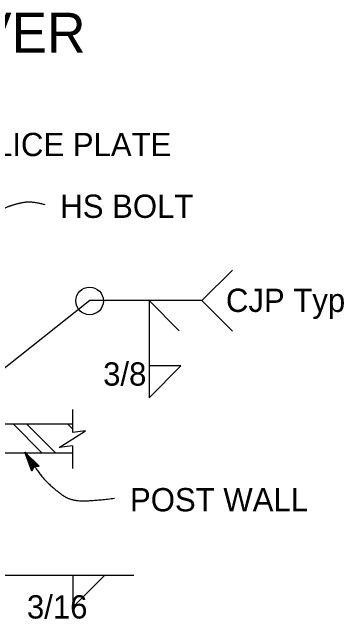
# Model space of a CAD drawing. Extents: x -894 to 866, y -476 to 714.
# Drawn here: x -469 to -369.1, y -308.8 to -126.4 of the extents above; entities that cross this region are included whole.
import ezdxf

# ---------------------------------------------------------------- set-up
doc = ezdxf.new("R2010")
doc.units = 0
for name, color, linetype in [('56 Stage 3 Anno', 7, 'Continuous'), ('57 Undefined', 7, 'Continuous'), ('59 Sndwall Anno', 7, 'Continuous'), ('60 Nongeo Data', 7, 'Continuous')]:
    doc.layers.add(name, color=color, linetype=linetype)

msp = doc.modelspace()

# ---------------------------------------------------------------- linework, layer by layer
at = {"layer": '56 Stage 3 Anno'}
for p, q in [((-445.59, -213.13), (-487.05, -245.89)), ((-411.9, -213.13), (-445.59, -213.13)), ((-465.19, -258.64), (-465.19, -258.64)), ((-463.05, -264.4), (-463.05, -264.4)), ((-460.81, -262.94), (-460.81, -262.94)), ((-472.17, -295.64), (-432.35, -295.64))]:
    msp.add_line(p, q, dxfattribs=at)
for points in [[(-411.9, -213.13), (-402.71, -203.93)], [(-418.69, -222.21), (-427.77, -213.13), (-427.77, -242.32)], [(-411.9, -213.13), (-402.71, -222.33)], [(-427.77, -242.32), (-418.23, -232.78), (-427.77, -232.78)], [(-441.08, -295.64), (-450.62, -305.18), (-450.62, -295.64)]]:
    msp.add_lwpolyline(points, dxfattribs=at)
msp.add_lwpolyline([(-463.05, -264.4), (-465.19, -258.64), (-460.81, -262.94), (-461.22, -262.96), (-464.43, -259.8), (-462.86, -264.03), (-462.68, -263.66), (-463.69, -260.95), (-461.63, -262.97), (-462.05, -262.99), (-462.94, -262.11), (-462.5, -263.28), (-462.36, -263), (-460.81, -262.94), (-462.36, -263)], close=True, dxfattribs=at)
msp.add_circle((-445.68, -213.22), 4.16, dxfattribs=at)
for points in [[(-484.76, -195.27), (-474.8, -188.15), (-471.6, -185.3), (-467.33, -183.88), (-463.06, -183.17), (-459.14, -184.23)], [(-465.19, -258.64), (-460.57, -265.76), (-455.58, -270.38), (-452.03, -272.88), (-446.69, -273.59), (-438.15, -272.52)]]:
    msp.add_open_spline(points, degree=2, dxfattribs=at)
at = {"layer": '59 Sndwall Anno'}
for p, q in [((-468.71, -250.22), (-460.03, -258.9)), ((-464.62, -250.22), (-455.95, -258.9)), ((-452.35, -250.22), (-450.86, -251.71))]:
    msp.add_line(p, q, dxfattribs=at)
at = {"layer": '60 Nongeo Data'}
for p, q in [((-450.86, -245.88), (-450.86, -252.82)), ((-492.2, -250.22), (-450.86, -250.22)), ((-450.86, -256.82), (-450.86, -263.63)), ((-492.2, -258.9), (-450.86, -258.9))]:
    msp.add_line(p, q, dxfattribs=at)
msp.add_lwpolyline([(-450.86, -256.82), (-454.86, -257.32), (-446.86, -252.32), (-450.86, -252.82)], dxfattribs=at)

# ---------------------------------------------------------------- texts
at = {"layer": '57 Undefined'}
for s, height, p in [('HANDHOLE & COVER', 12, (-612.74, -138.59)), ('SPLICE PLATE', 7, (-486.62, -169.7)), ('HS BOLT', 7, (-454.5, -188.26)), ('CJP Typ', 7, (-404.64, -216.54)), ('3/8', 7, (-441.6, -238.69)), ('POST WALL', 7, (-433.51, -276.48)), ('3/16', 7, (-464.54, -308.7))]:
    msp.add_text(s, height=height, dxfattribs=at).set_placement(p)

doc.saveas('drawing.dxf')
